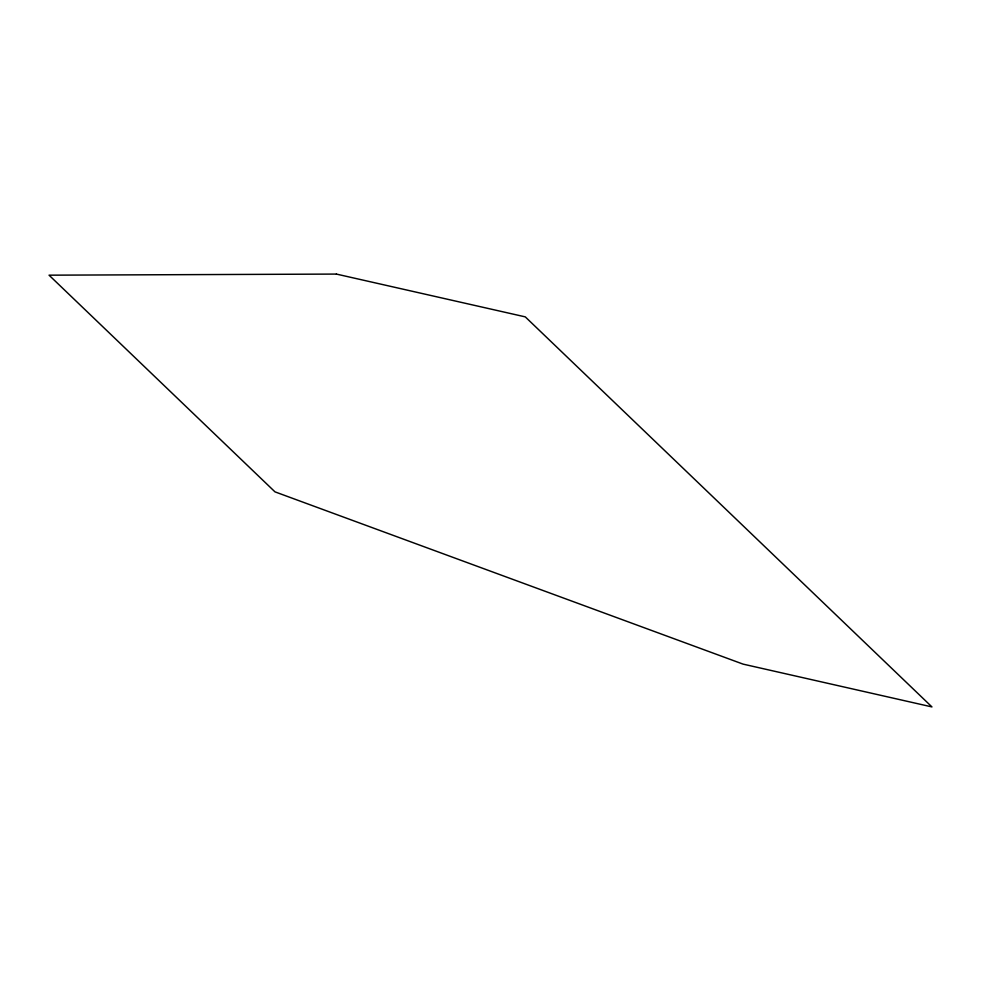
<?xml version="1.0" encoding="UTF-8"?>
<svg xmlns="http://www.w3.org/2000/svg" width="981" height="981" viewBox="0 0 981 981"><rect width="100%" height="100%" fill="white"/><g stroke="black" fill="none" stroke-linecap="round" stroke-linejoin="round"><path stroke-width="1.47" d="M336.409 274.079L49.05 275.171L274.987 491.861L743.083 664.125L931.95 706.921L525.276 316.875L336.409 274.079"/></g></svg>
